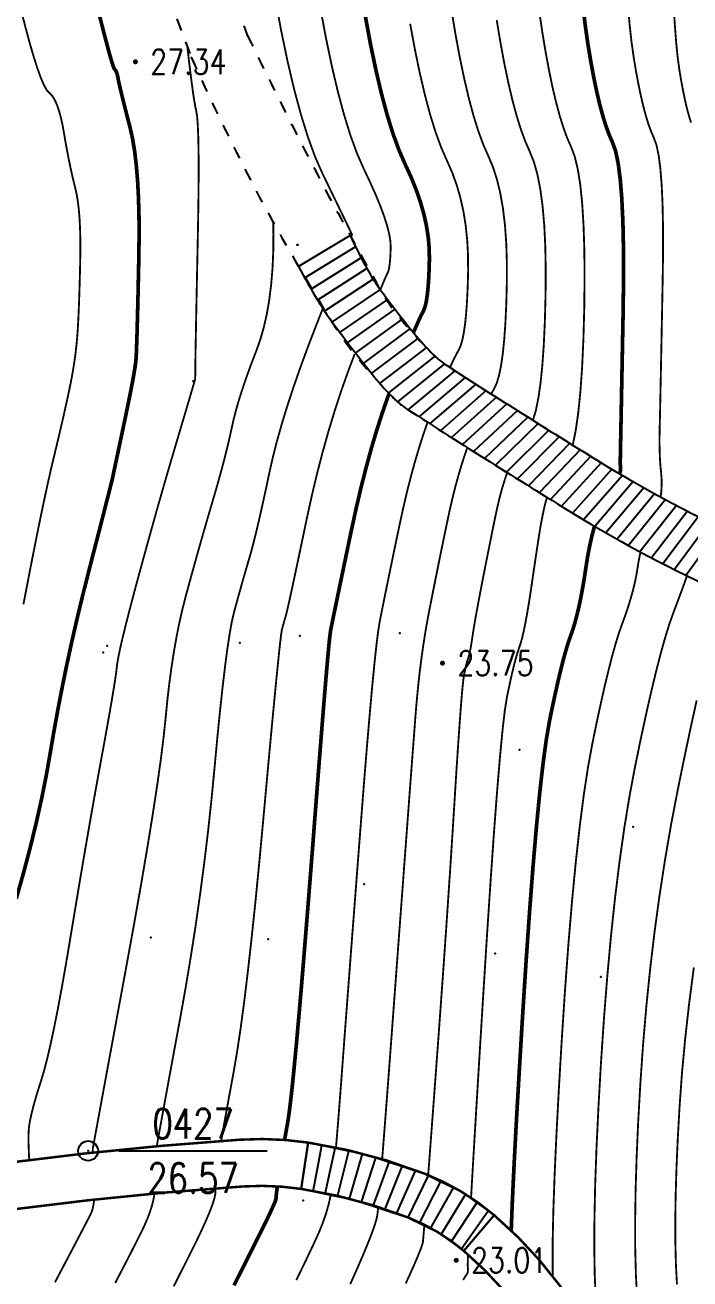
# Model space of a CAD drawing. Extents: x 940 to 2162, y 608 to 1562.
# Drawn here: x 1253.3 to 1280.2, y 845.1 to 895.8 of the extents above; entities that cross this region are included whole.
import ezdxf
from ezdxf.enums import TextEntityAlignment as Align

# ---------------------------------------------------------------- set-up
doc = ezdxf.new("R2010")
doc.units = 0
doc.header["$LTSCALE"] = 0.5
doc.header["$PDSIZE"] = 0.2
doc.linetypes.add('X6', pattern=[2, 1, -1])
doc.layers.get('0').update_dxf_attribs({"linetype": 'CONTINUOUS'})
for name, color, linetype in [('DGX', 2, 'CONTINUOUS'), ('DLSS', 4, 'CONTINUOUS'), ('GCD', 1, 'CONTINUOUS'), ('JMD', 6, 'CONTINUOUS'), ('KZD', 1, 'CONTINUOUS'), ('ZBTZ', 3, 'CONTINUOUS'), ('ZDH', 1, 'CONTINUOUS')]:
    doc.layers.add(name, color=color, linetype=linetype)
doc.styles.add('HZ', font='rs.shx', dxfattribs={"width": 0.8, "bigfont": 'hztxt.shx'})
doc.linetypes.add('1161', pattern='A,0,[149,AAA.SHX,S=0.15,R=0,X=0,Y=0],-1.6', length=1.6)

# ---------------------------------------------------------------- blocks, each defined once
blk = doc.blocks.new('GC200')
at = {"linetype": 'Continuous', "const_width": 0.2, "flags": 128}
blk.add_lwpolyline([(-0.1, 0, 1), (0.1, 0, 1)], format="xyb", close=True, dxfattribs=at)
blk = doc.blocks.new('gc117')
blk.add_circle((0, 0), 0.8)
blk.add_point((0, 0))

msp = doc.modelspace()

# ---------------------------------------------------------------- linework, layer by layer
at = {"linetype": 'Continuous'}
for p, q in [((1264.722, 850.605, 24.832), (1264.438, 848.73, 28.604)), ((1272.256, 847.665, 22.834), (1271.026, 846.221, 28.604))]:
    msp.add_line(p, q, dxfattribs=at)
at = {"layer": 'DGX', "linetype": 'Continuous', "const_width": 0.075, "flags": 128}
for points, elevation in [([(1263.365, 897.045), (1263.622, 895.659), (1263.885, 894.392), (1264.155, 893.244), (1264.432, 892.214), (1264.715, 891.303), (1265.004, 890.51), (1265.3, 889.836), (1265.581, 889.259), (1265.824, 888.758), (1266.03, 888.335), (1266.198, 887.988), (1266.329, 887.717), (1266.423, 887.524), (1266.479, 887.406), (1266.498, 887.366), (1266.498, 887.364), (1266.498, 887.362), (1266.497, 887.36), (1266.497, 887.359), (1266.497, 887.358), (1266.497, 887.357), (1266.497, 887.356), (1266.496, 887.355), (1266.474, 887.299), (1266.46, 887.263)], 26), ([(1253.192, 872.394), (1253.347, 873.192), (1253.506, 874.016), (1253.658, 874.784), (1253.801, 875.498), (1253.937, 876.158), (1254.065, 876.763), (1254.185, 877.314), (1254.297, 877.81), (1254.401, 878.252), (1254.499, 878.659), (1254.593, 879.051), (1254.681, 879.428), (1254.765, 879.79), (1254.844, 880.136), (1254.918, 880.468), (1254.987, 880.785), (1255.052, 881.086), (1255.111, 881.377), (1255.165, 881.663), (1255.213, 881.944), (1255.257, 882.218), (1255.294, 882.488), (1255.326, 882.751), (1255.353, 883.01), (1255.375, 883.262), (1255.393, 883.528), (1255.41, 883.826), (1255.426, 884.156), (1255.441, 884.518), (1255.456, 884.912), (1255.469, 885.338), (1255.481, 885.796), (1255.492, 886.286), (1255.498, 886.775), (1255.496, 887.229), (1255.484, 887.65), (1255.464, 888.036), (1255.434, 888.388), (1255.396, 888.706), (1255.349, 888.99), (1255.293, 889.24), (1255.233, 889.479), (1255.174, 889.73), (1255.115, 889.994), (1255.057, 890.27), (1254.999, 890.558), (1254.942, 890.859), (1254.886, 891.172), (1254.83, 891.498), (1254.772, 891.814), (1254.709, 892.096), (1254.642, 892.346), (1254.569, 892.563), (1254.492, 892.747), (1254.411, 892.898), (1254.324, 893.017), (1254.233, 893.102), (1254.132, 893.216), (1254.019, 893.422), (1253.893, 893.717), (1253.754, 894.104), (1253.602, 894.581), (1253.437, 895.149), (1253.26, 895.808), (1253.069, 896.557)], 28), ([(1265.194, 896.661), (1265.431, 895.384), (1265.674, 894.216), (1265.923, 893.158), (1266.178, 892.208), (1266.438, 891.368), (1266.705, 890.637), (1266.978, 890.016), (1267.237, 889.47), (1267.46, 888.968), (1267.649, 888.509), (1267.802, 888.094), (1267.92, 887.722), (1268.004, 887.393), (1268.052, 887.108), (1268.065, 886.866), (1268.06, 886.656), (1268.051, 886.469), (1268.039, 886.302), (1268.025, 886.158), (1268.007, 886.035), (1267.987, 885.934), (1267.963, 885.855), (1267.936, 885.797), (1267.892, 885.706), (1267.813, 885.527), (1267.701, 885.259), (1267.648, 885.13)], 25.5), ([(1270.51, 896.543), (1270.682, 895.509), (1270.859, 894.557), (1271.04, 893.687), (1271.225, 892.898), (1271.415, 892.19), (1271.61, 891.564), (1271.809, 891.019), (1272.012, 890.556), (1272.204, 890.105), (1272.368, 889.597), (1272.504, 889.033), (1272.613, 888.413), (1272.693, 887.736), (1272.746, 887.002), (1272.771, 886.212), (1272.768, 885.365), (1272.746, 884.534), (1272.711, 883.788), (1272.665, 883.128), (1272.607, 882.555), (1272.537, 882.068), (1272.455, 881.666), (1272.362, 881.351), (1272.257, 881.122), (1272.144, 880.928), (1272.135, 880.911)], 24), ([(1274.085, 896.374), (1274.208, 895.54), (1274.341, 894.742), (1274.478, 894.007), (1274.617, 893.334), (1274.761, 892.725), (1274.907, 892.178), (1275.058, 891.695), (1275.211, 891.274), (1275.368, 890.916), (1275.516, 890.528), (1275.64, 890.017), (1275.742, 889.383), (1275.82, 888.625), (1275.875, 887.745), (1275.908, 886.742), (1275.917, 885.615), (1275.904, 884.365), (1275.87, 883.118), (1275.818, 882.001), (1275.749, 881.012), (1275.662, 880.153), (1275.557, 879.422), (1275.438, 878.836)], 23), ([(1278.993, 876.74), (1279.004, 876.802), (1279.023, 876.957), (1279.034, 877.114), (1279.039, 877.274), (1279.037, 877.437), (1279.027, 877.602), (1279.011, 877.769), (1278.993, 877.946), (1278.978, 878.138), (1278.967, 878.346), (1278.959, 878.57), (1278.954, 878.81), (1278.953, 879.065), (1278.955, 879.335), (1278.961, 879.622), (1278.969, 879.972), (1278.979, 880.435), (1278.991, 881.011), (1279.005, 881.699), (1279.021, 882.5), (1279.039, 883.413), (1279.059, 884.439), (1279.081, 885.577), (1279.096, 886.711), (1279.093, 887.725), (1279.074, 888.618), (1279.038, 889.391), (1278.985, 890.043), (1278.915, 890.575), (1278.828, 890.986), (1278.724, 891.276), (1278.614, 891.529), (1278.505, 891.825), (1278.399, 892.167), (1278.296, 892.552), (1278.195, 892.982), (1278.096, 893.456), (1278, 893.974), (1277.906, 894.537), (1277.819, 895.156), (1277.742, 895.843), (1277.675, 896.599)], 22), ([(1279.525, 896.665), (1279.571, 895.862), (1279.625, 895.156), (1279.686, 894.547), (1279.755, 894.035), (1279.829, 893.59), (1279.906, 893.18), (1279.984, 892.805), (1280.063, 892.465), (1280.145, 892.161), (1280.229, 891.891)], 21.5), ([(1270.465, 881.979), (1270.509, 882.076), (1270.624, 882.319), (1270.727, 882.52), (1270.817, 882.681), (1270.896, 882.852), (1270.966, 883.089), (1271.027, 883.39), (1271.08, 883.756), (1271.123, 884.186), (1271.158, 884.681), (1271.184, 885.241), (1271.201, 885.866), (1271.198, 886.511), (1271.165, 887.133), (1271.102, 887.731), (1271.009, 888.307), (1270.886, 888.859), (1270.732, 889.388), (1270.548, 889.893), (1270.334, 890.376), (1270.108, 890.892), (1269.886, 891.499), (1269.669, 892.196), (1269.458, 892.985), (1269.251, 893.863), (1269.05, 894.833), (1268.853, 895.893)], 24.5), ([(1272.359, 896.041), (1272.512, 895.126), (1272.668, 894.282), (1272.829, 893.511), (1272.993, 892.811), (1273.161, 892.184), (1273.334, 891.63), (1273.51, 891.147), (1273.69, 890.736), (1273.86, 890.317), (1274.004, 889.807), (1274.123, 889.208), (1274.216, 888.519), (1274.284, 887.74), (1274.327, 886.872), (1274.344, 885.913), (1274.336, 884.865), (1274.308, 883.826), (1274.265, 882.894), (1274.207, 882.07), (1274.134, 881.354), (1274.047, 880.745), (1273.945, 880.244), (1273.828, 879.85), (1273.825, 879.843)], 23.5), ([(1253.428, 849.898), (1253.424, 849.967), (1253.414, 850.182), (1253.406, 850.383), (1253.401, 850.57), (1253.399, 850.744), (1253.4, 850.905), (1253.403, 851.052), (1253.414, 851.206), (1253.44, 851.389), (1253.481, 851.6), (1253.536, 851.84), (1253.605, 852.108), (1253.689, 852.405), (1253.787, 852.731), (1253.9, 853.084), (1254.024, 853.497), (1254.155, 853.998), (1254.292, 854.588), (1254.438, 855.267), (1254.59, 856.034), (1254.749, 856.891), (1254.916, 857.836), (1255.09, 858.87), (1255.265, 859.928), (1255.435, 860.945), (1255.601, 861.923), (1255.762, 862.86), (1255.918, 863.757), (1256.07, 864.614), (1256.217, 865.431), (1256.359, 866.207), (1256.491, 866.926), (1256.607, 867.57), (1256.707, 868.139), (1256.792, 868.634), (1256.861, 869.053), (1256.915, 869.398), (1256.953, 869.667), (1256.975, 869.862), (1257.001, 870.056), (1257.049, 870.321), (1257.121, 870.659), (1257.216, 871.068), (1257.334, 871.549), (1257.475, 872.102), (1257.639, 872.727), (1257.826, 873.425), (1258.024, 874.151), (1258.22, 874.863), (1258.414, 875.561), (1258.606, 876.246), (1258.797, 876.916), (1258.986, 877.573), (1259.174, 878.215), (1259.36, 878.844), (1259.533, 879.427), (1259.684, 879.934), (1259.811, 880.365), (1259.916, 880.718), (1259.998, 880.996), (1260.057, 881.196), (1260.093, 881.32), (1260.107, 881.367), (1260.109, 881.377), (1260.111, 881.387), (1260.114, 881.397), (1260.118, 881.408), (1260.121, 881.419), (1260.126, 881.431), (1260.13, 881.444), (1260.135, 881.457), (1260.14, 881.476), (1260.144, 881.506), (1260.148, 881.547), (1260.15, 881.599), (1260.152, 881.663), (1260.154, 881.738), (1260.154, 881.823), (1260.154, 881.92), (1260.155, 882.09), (1260.159, 882.394), (1260.166, 882.832), (1260.177, 883.405), (1260.19, 884.112), (1260.207, 884.954), (1260.227, 885.929), (1260.25, 887.04), (1260.271, 888.153), (1260.284, 889.139), (1260.288, 889.996), (1260.285, 890.726), (1260.273, 891.328), (1260.253, 891.801), (1260.226, 892.147), (1260.19, 892.365), (1260.146, 892.571), (1260.094, 892.881), (1260.035, 893.294), (1259.967, 893.812), (1259.892, 894.433), (1259.832, 894.957)], 27), ([(1256.001, 850.199), (1256, 850.246), (1256.001, 850.327), (1256.006, 850.38), (1256.032, 850.528), (1256.1, 850.898), (1256.208, 851.487), (1256.357, 852.297), (1256.547, 853.328), (1256.778, 854.579), (1257.049, 856.05), (1257.362, 857.742), (1257.678, 859.476), (1257.961, 861.074), (1258.21, 862.537), (1258.425, 863.864), (1258.608, 865.055), (1258.756, 866.11), (1258.871, 867.03), (1258.953, 867.814), (1259.022, 868.517), (1259.101, 869.195), (1259.19, 869.849), (1259.287, 870.477), (1259.394, 871.08), (1259.51, 871.659), (1259.636, 872.212), (1259.771, 872.74), (1259.91, 873.25), (1260.048, 873.751), (1260.184, 874.242), (1260.32, 874.724), (1260.454, 875.195), (1260.587, 875.657), (1260.719, 876.109), (1260.849, 876.551), (1260.975, 876.981), (1261.093, 877.394), (1261.203, 877.792), (1261.305, 878.175), (1261.398, 878.542), (1261.484, 878.893), (1261.561, 879.228), (1261.631, 879.548), (1261.703, 879.869), (1261.79, 880.209), (1261.891, 880.566), (1262.007, 880.942), (1262.137, 881.335), (1262.281, 881.747), (1262.44, 882.178), (1262.613, 882.626), (1262.782, 883.1), (1262.928, 883.61), (1263.051, 884.153), (1263.15, 884.731), (1263.226, 885.344), (1263.28, 885.991), (1263.31, 886.672), (1263.317, 887.388), (1263.309, 887.853)], 26.5), ([(1265.317, 884.365), (1265.082, 883.771), (1264.743, 882.893), (1264.432, 882.05), (1264.149, 881.242), (1263.894, 880.469), (1263.667, 879.732), (1263.468, 879.029), (1263.297, 878.362), (1263.154, 877.729), (1263.029, 877.137), (1262.91, 876.59), (1262.798, 876.088), (1262.693, 875.631), (1262.595, 875.22), (1262.503, 874.854), (1262.418, 874.534), (1262.339, 874.258), (1262.264, 874.003), (1262.187, 873.741), (1262.11, 873.474), (1262.033, 873.202), (1261.955, 872.924), (1261.876, 872.64), (1261.796, 872.35), (1261.716, 872.055), (1261.633, 871.696), (1261.546, 871.215), (1261.454, 870.612), (1261.358, 869.887), (1261.258, 869.039), (1261.153, 868.07), (1261.044, 866.978), (1260.931, 865.765), (1260.808, 864.491), (1260.671, 863.219), (1260.518, 861.948), (1260.351, 860.678), (1260.17, 859.41), (1259.973, 858.144), (1259.762, 856.878), (1259.536, 855.615), (1259.316, 854.423), (1259.123, 853.375), (1258.957, 852.471), (1258.818, 851.711), (1258.706, 851.093), (1258.621, 850.62), (1258.592, 850.456)], 26), ([(1266.607, 882.522), (1266.345, 881.832), (1266.067, 881.047), (1265.803, 880.242), (1265.552, 879.417), (1265.314, 878.571), (1265.089, 877.705), (1264.877, 876.817), (1264.678, 875.91), (1264.497, 875.045), (1264.337, 874.287), (1264.199, 873.634), (1264.082, 873.088), (1263.986, 872.648), (1263.912, 872.314), (1263.86, 872.087), (1263.829, 871.965), (1263.808, 871.896), (1263.788, 871.826), (1263.767, 871.754), (1263.746, 871.68), (1263.725, 871.605), (1263.704, 871.528), (1263.682, 871.45), (1263.66, 871.37), (1263.63, 871.18), (1263.581, 870.771), (1263.514, 870.143), (1263.429, 869.296), (1263.326, 868.23), (1263.205, 866.944), (1263.066, 865.44), (1262.909, 863.716), (1262.745, 861.952), (1262.585, 860.327), (1262.429, 858.841), (1262.277, 857.493), (1262.13, 856.284), (1261.986, 855.213), (1261.846, 854.281), (1261.71, 853.487), (1261.583, 852.796), (1261.468, 852.172), (1261.367, 851.615), (1261.279, 851.124), (1261.204, 850.699), (1261.198, 850.668)], 25.5), ([(1265.849, 850.404), (1265.891, 850.893), (1265.945, 851.555), (1266.003, 852.294), (1266.065, 853.112), (1266.133, 854.024), (1266.209, 855.048), (1266.295, 856.183), (1266.39, 857.431), (1266.493, 858.79), (1266.606, 860.261), (1266.727, 861.843), (1266.858, 863.538), (1266.987, 865.197), (1267.107, 866.673), (1267.218, 867.967), (1267.318, 869.078), (1267.409, 870.006), (1267.489, 870.751), (1267.56, 871.314), (1267.621, 871.694), (1267.683, 872.007), (1267.756, 872.371), (1267.84, 872.785), (1267.934, 873.249), (1268.04, 873.763), (1268.157, 874.328), (1268.285, 874.942), (1268.424, 875.607), (1268.571, 876.283), (1268.723, 876.932), (1268.88, 877.553), (1269.042, 878.146), (1269.209, 878.712), (1269.382, 879.25), (1269.559, 879.761), (1269.56, 879.762)], 24.5), ([(1271.17, 878.739), (1271.168, 878.732), (1271.044, 878.375), (1270.924, 878), (1270.807, 877.605), (1270.694, 877.191), (1270.584, 876.758), (1270.478, 876.306), (1270.376, 875.834), (1270.276, 875.354), (1270.177, 874.876), (1270.079, 874.4), (1269.983, 873.925), (1269.888, 873.453), (1269.794, 872.982), (1269.701, 872.514), (1269.61, 872.048), (1269.522, 871.575), (1269.44, 871.088), (1269.364, 870.587), (1269.293, 870.071), (1269.228, 869.541), (1269.169, 868.996), (1269.116, 868.437), (1269.068, 867.864), (1269.017, 867.185), (1268.95, 866.308), (1268.869, 865.234), (1268.774, 863.962), (1268.664, 862.492), (1268.54, 860.825), (1268.401, 858.96), (1268.248, 856.898), (1268.097, 854.863), (1267.963, 853.079), (1267.846, 851.547), (1267.747, 850.267), (1267.72, 849.935)], 24), ([(1272.785, 877.724), (1272.776, 877.702), (1272.706, 877.501), (1272.638, 877.288), (1272.572, 877.064), (1272.508, 876.83), (1272.446, 876.585), (1272.386, 876.328), (1272.328, 876.061), (1272.269, 875.781), (1272.208, 875.485), (1272.145, 875.173), (1272.079, 874.845), (1272.01, 874.501), (1271.939, 874.141), (1271.865, 873.766), (1271.788, 873.374), (1271.714, 872.99), (1271.646, 872.633), (1271.585, 872.306), (1271.53, 872.007), (1271.482, 871.737), (1271.441, 871.496), (1271.406, 871.283), (1271.379, 871.099), (1271.354, 870.937), (1271.331, 870.79), (1271.309, 870.659), (1271.287, 870.544), (1271.267, 870.444), (1271.247, 870.359), (1271.228, 870.291), (1271.211, 870.237), (1271.193, 870.186), (1271.174, 870.125), (1271.154, 870.054), (1271.133, 869.972), (1271.11, 869.88), (1271.087, 869.778), (1271.063, 869.665), (1271.038, 869.542), (1271.009, 869.35), (1270.974, 869.028), (1270.934, 868.578), (1270.889, 867.999), (1270.837, 867.291), (1270.78, 866.454), (1270.717, 865.488), (1270.649, 864.393), (1270.574, 863.205), (1270.494, 861.96), (1270.407, 860.657), (1270.315, 859.298), (1270.216, 857.881), (1270.111, 856.407), (1270, 854.876), (1269.883, 853.287), (1269.77, 851.767), (1269.671, 850.442), (1269.586, 849.312), (1269.584, 849.288)], 23.5), ([(1274.402, 876.719), (1274.402, 876.718), (1274.385, 876.673), (1274.368, 876.626), (1274.352, 876.576), (1274.337, 876.523), (1274.322, 876.469), (1274.307, 876.411), (1274.293, 876.351), (1274.28, 876.288), (1274.266, 876.223), (1274.252, 876.153), (1274.237, 876.08), (1274.221, 876.003), (1274.205, 875.923), (1274.189, 875.839), (1274.171, 875.751), (1274.153, 875.659), (1274.132, 875.54), (1274.103, 875.369), (1274.068, 875.146), (1274.025, 874.872), (1273.976, 874.546), (1273.92, 874.169), (1273.856, 873.74), (1273.786, 873.259), (1273.714, 872.776), (1273.645, 872.339), (1273.578, 871.948), (1273.514, 871.603), (1273.453, 871.305), (1273.394, 871.053), (1273.338, 870.847), (1273.285, 870.688), (1273.232, 870.536), (1273.175, 870.354), (1273.115, 870.141), (1273.052, 869.897), (1272.986, 869.622), (1272.917, 869.317), (1272.845, 868.981), (1272.769, 868.614), (1272.686, 868.09), (1272.593, 867.283), (1272.489, 866.193), (1272.374, 864.819), (1272.249, 863.162), (1272.113, 861.221), (1271.966, 858.998), (1271.808, 856.49), (1271.655, 854.003), (1271.524, 851.838), (1271.414, 849.995), (1271.326, 848.475), (1271.32, 848.37)], 23), ([(1274.633, 845.185), (1274.622, 845.648), (1274.626, 846.657), (1274.653, 847.868), (1274.703, 849.28), (1274.776, 850.894), (1274.872, 852.709), (1274.991, 854.726), (1275.124, 856.767), (1275.264, 858.655), (1275.41, 860.389), (1275.562, 861.97), (1275.72, 863.397), (1275.884, 864.671), (1276.055, 865.791), (1276.232, 866.758), (1276.408, 867.612), (1276.577, 868.395), (1276.738, 869.106), (1276.892, 869.746), (1277.038, 870.314), (1277.178, 870.811), (1277.309, 871.236), (1277.434, 871.589), (1277.549, 871.902), (1277.654, 872.207), (1277.748, 872.504), (1277.832, 872.792), (1277.905, 873.072), (1277.968, 873.343), (1278.02, 873.606), (1278.062, 873.86), (1278.101, 874.103), (1278.144, 874.331), (1278.184, 874.508)], 22), ([(1280.066, 873.548), (1280.05, 873.503), (1279.979, 873.303), (1279.89, 873.056), (1279.781, 872.764), (1279.654, 872.425), (1279.508, 872.04), (1279.348, 871.585), (1279.179, 871.039), (1279, 870.401), (1278.812, 869.671), (1278.614, 868.849), (1278.406, 867.934), (1278.189, 866.928), (1277.963, 865.83), (1277.739, 864.641), (1277.53, 863.364), (1277.335, 861.999), (1277.155, 860.545), (1276.99, 859.002), (1276.84, 857.372), (1276.704, 855.652), (1276.582, 853.844), (1276.48, 852.063), (1276.402, 850.422), (1276.347, 848.923), (1276.317, 847.564), (1276.31, 846.347), (1276.327, 845.271), (1276.368, 844.336)], 21.5), ([(1278.046, 844.291), (1277.996, 845.232), (1277.969, 846.272), (1277.965, 847.411), (1277.983, 848.65), (1278.024, 849.988), (1278.087, 851.425), (1278.174, 852.962), (1278.283, 854.537), (1278.415, 856.088), (1278.571, 857.616), (1278.749, 859.12), (1278.951, 860.601), (1279.176, 862.058), (1279.423, 863.492), (1279.694, 864.902), (1279.967, 866.234), (1280.221, 867.434), (1280.456, 868.502)], 21), ([(1279.659, 844.861), (1279.617, 845.644), (1279.595, 846.51), (1279.591, 847.458), (1279.606, 848.49), (1279.64, 849.604), (1279.693, 850.801), (1279.765, 852.08), (1279.862, 853.422), (1279.991, 854.805), (1280.151, 856.23), (1280.343, 857.695)], 20.5), ([(1260.963, 848.749), (1260.963, 848.743), (1260.968, 848.629), (1260.959, 848.495), (1260.916, 848.31), (1260.84, 848.074), (1260.73, 847.787), (1260.587, 847.45), (1260.411, 847.061), (1260.201, 846.621), (1259.957, 846.13), (1259.708, 845.636), (1259.481, 845.187), (1259.277, 844.783)], 25.5), ([(1254.47, 844.947), (1254.764, 845.506), (1255.026, 846.004), (1255.256, 846.441), (1255.453, 846.818), (1255.618, 847.133), (1255.75, 847.388), (1255.851, 847.582), (1255.919, 847.715), (1255.966, 847.827), (1256.005, 847.96), (1256.035, 848.113), (1256.056, 848.285), (1256.056, 848.297)], 26.5), ([(1258.498, 848.542), (1258.494, 848.5), (1258.454, 848.276), (1258.393, 848.036), (1258.311, 847.781), (1258.208, 847.51), (1258.083, 847.224), (1257.938, 846.922), (1257.779, 846.609), (1257.616, 846.287), (1257.447, 845.958), (1257.274, 845.621), (1257.095, 845.276), (1256.911, 844.923)], 26), ([(1264.241, 845.037), (1264.436, 845.434), (1264.615, 845.803), (1264.778, 846.143), (1264.925, 846.455), (1265.056, 846.737), (1265.174, 847.003), (1265.28, 847.265), (1265.375, 847.523), (1265.459, 847.776), (1265.531, 848.026), (1265.592, 848.271), (1265.641, 848.51)], 24.5), ([(1267.56, 848), (1267.554, 847.937), (1267.525, 847.664), (1267.485, 847.481), (1267.406, 847.226), (1267.289, 846.9), (1267.132, 846.501), (1266.937, 846.031), (1266.702, 845.489), (1266.429, 844.876)], 24), ([(1269.429, 847.278), (1269.415, 847.089), (1269.385, 846.737), (1269.37, 846.58), (1269.352, 846.501), (1269.314, 846.385), (1269.256, 846.231), (1269.179, 846.04), (1269.082, 845.811), (1268.966, 845.544), (1268.83, 845.24), (1268.674, 844.898)], 23.5), ([(1271.198, 846.072), (1271.188, 845.849), (1271.185, 845.619), (1271.191, 845.553), (1271.193, 845.494), (1271.193, 845.441), (1271.19, 845.394), (1271.184, 845.354), (1271.175, 845.32), (1271.163, 845.293), (1271.147, 845.271), (1271.128, 845.248), (1271.104, 845.213), (1271.075, 845.166), (1271.041, 845.109), (1271.002, 845.04)], 23)]:
    msp.add_lwpolyline(points, dxfattribs=dict(at, elevation=elevation))
at = {"layer": 'DGX', "color": 3, "linetype": 'Continuous', "const_width": 0.15, "flags": 128}
for points, elevation in [([(1256.249, 896.321), (1256.398, 895.733), (1256.528, 895.233), (1256.638, 894.821), (1256.729, 894.497), (1256.8, 894.26), (1256.852, 894.112), (1256.885, 894.051), (1256.907, 894.031), (1256.928, 894.002), (1256.947, 893.966), (1256.966, 893.921), (1256.983, 893.869), (1257, 893.809), (1257.015, 893.74), (1257.029, 893.664), (1257.048, 893.563), (1257.079, 893.42), (1257.122, 893.236), (1257.176, 893.01), (1257.243, 892.742), (1257.321, 892.432), (1257.411, 892.08), (1257.512, 891.687), (1257.612, 891.242), (1257.696, 890.736), (1257.763, 890.17), (1257.816, 889.543), (1257.852, 888.855), (1257.873, 888.106), (1257.877, 887.296), (1257.866, 886.425), (1257.848, 885.573), (1257.831, 884.817), (1257.815, 884.159), (1257.8, 883.599), (1257.787, 883.135), (1257.774, 882.769), (1257.763, 882.5), (1257.753, 882.328), (1257.738, 882.182), (1257.712, 881.991), (1257.673, 881.754), (1257.623, 881.471), (1257.561, 881.143), (1257.487, 880.769), (1257.402, 880.349), (1257.305, 879.884), (1257.208, 879.425), (1257.123, 879.025), (1257.051, 878.684), (1256.991, 878.401), (1256.943, 878.177), (1256.908, 878.011), (1256.885, 877.904), (1256.874, 877.856), (1256.869, 877.835), (1256.864, 877.81), (1256.858, 877.781), (1256.851, 877.748), (1256.843, 877.711), (1256.835, 877.67), (1256.826, 877.625), (1256.817, 877.576), (1256.793, 877.47), (1256.74, 877.255), (1256.659, 876.932), (1256.549, 876.499), (1256.411, 875.957), (1256.244, 875.305), (1256.048, 874.545), (1255.825, 873.676), (1255.592, 872.753), (1255.37, 871.833), (1255.16, 870.916), (1254.961, 870.002), (1254.773, 869.09), (1254.597, 868.181), (1254.432, 867.274), (1254.277, 866.371), (1254.116, 865.455), (1253.927, 864.513), (1253.711, 863.544), (1253.468, 862.548), (1253.198, 861.525), (1252.902, 860.476)], 27.5), ([(1267.024, 896.277), (1267.24, 895.108), (1267.462, 894.04), (1267.69, 893.071), (1267.923, 892.202), (1268.162, 891.434), (1268.407, 890.765), (1268.656, 890.196), (1268.893, 889.682), (1269.096, 889.178), (1269.267, 888.684), (1269.406, 888.2), (1269.511, 887.727), (1269.585, 887.263), (1269.625, 886.809), (1269.633, 886.366), (1269.622, 885.949), (1269.604, 885.575), (1269.581, 885.244), (1269.552, 884.957), (1269.517, 884.713), (1269.476, 884.512), (1269.429, 884.354), (1269.377, 884.239), (1269.309, 884.113), (1269.219, 883.923), (1269.105, 883.668), (1268.987, 883.393)], 25), ([(1277.325, 877.683), (1277.347, 877.73), (1277.36, 877.767), (1277.366, 877.79), (1277.369, 877.813), (1277.372, 877.837), (1277.374, 877.861), (1277.375, 877.886), (1277.375, 877.911), (1277.373, 877.936), (1277.371, 877.962), (1277.368, 877.989), (1277.366, 878.019), (1277.364, 878.051), (1277.363, 878.085), (1277.362, 878.122), (1277.362, 878.161), (1277.362, 878.203), (1277.363, 878.247), (1277.366, 878.38), (1277.372, 878.688), (1277.381, 879.17), (1277.394, 879.827), (1277.41, 880.66), (1277.429, 881.667), (1277.452, 882.849), (1277.478, 884.206), (1277.495, 885.577), (1277.492, 886.803), (1277.469, 887.883), (1277.425, 888.817), (1277.361, 889.605), (1277.277, 890.248), (1277.172, 890.745), (1277.046, 891.096), (1276.912, 891.401), (1276.781, 891.76), (1276.653, 892.173), (1276.528, 892.638), (1276.406, 893.158), (1276.287, 893.731), (1276.171, 894.358), (1276.057, 895.038), (1275.952, 895.765), (1275.86, 896.531)], 22.5), ([(1268.002, 880.925), (1267.951, 880.791), (1267.72, 880.125), (1267.495, 879.424), (1267.277, 878.687), (1267.066, 877.914), (1266.861, 877.105), (1266.663, 876.26), (1266.472, 875.38), (1266.294, 874.531), (1266.137, 873.78), (1266.001, 873.127), (1265.886, 872.573), (1265.792, 872.117), (1265.718, 871.76), (1265.665, 871.501), (1265.633, 871.34), (1265.605, 871.134), (1265.563, 870.738), (1265.509, 870.152), (1265.442, 869.377), (1265.362, 868.412), (1265.269, 867.257), (1265.163, 865.913), (1265.044, 864.379), (1264.923, 862.807), (1264.809, 861.349), (1264.702, 860.004), (1264.603, 858.773), (1264.512, 857.655), (1264.428, 856.651), (1264.351, 855.76), (1264.282, 854.983), (1264.219, 854.296), (1264.159, 853.676), (1264.104, 853.123), (1264.052, 852.636), (1264.004, 852.217), (1263.96, 851.864), (1263.92, 851.579), (1263.884, 851.36), (1263.849, 851.169), (1263.814, 850.969), (1263.777, 850.758), (1263.77, 850.713)], 25), ([(1272.946, 847.045), (1272.99, 848.171), (1273.059, 849.638), (1273.15, 851.366), (1273.264, 853.356), (1273.399, 855.608), (1273.545, 857.882), (1273.688, 859.938), (1273.829, 861.775), (1273.968, 863.394), (1274.104, 864.795), (1274.239, 865.977), (1274.371, 866.941), (1274.5, 867.686), (1274.626, 868.297), (1274.747, 868.856), (1274.862, 869.364), (1274.972, 869.821), (1275.077, 870.227), (1275.176, 870.582), (1275.27, 870.886), (1275.359, 871.138), (1275.444, 871.38), (1275.527, 871.651), (1275.607, 871.952), (1275.685, 872.282), (1275.761, 872.641), (1275.834, 873.03), (1275.905, 873.448), (1275.973, 873.896), (1276.044, 874.344), (1276.125, 874.765), (1276.214, 875.158), (1276.311, 875.524), (1276.321, 875.553)], 22.5), ([(1263.476, 848.832), (1263.46, 848.718), (1263.443, 848.583), (1263.432, 848.478), (1263.426, 848.402), (1263.425, 848.356), (1263.415, 848.302), (1263.38, 848.203), (1263.319, 848.059), (1263.234, 847.869), (1263.123, 847.634), (1262.988, 847.354), (1262.827, 847.028), (1262.642, 846.658), (1262.446, 846.27), (1262.256, 845.893), (1262.072, 845.526), (1261.893, 845.171), (1261.72, 844.827)], 25)]:
    msp.add_lwpolyline(points, dxfattribs=dict(at, elevation=elevation))
at = {"layer": 'DLSS', "linetype": 'X6', "flags": 128}
for points in [[(1257.815, 907.017), (1262.259, 895.433)], [(1255.519, 906.385), (1260.001, 894.51)]]:
    msp.add_lwpolyline(points, dxfattribs=at)
for points in [[(1262.259, 895.433, 0.005989), (1264.489, 890.963, 0.007251), (1266.428, 887.321, 0.000346), (1267.485, 885.407, 0.002885), (1267.613, 885.178, 0.04178), (1268.376, 884.064, 0.026604), (1269.799, 882.495, 0.052175), (1270.348, 882.055, 0.005066), (1276.461, 878.204, 0.032895), (1282.584, 874.968, 0.025335), (1290.964, 871.72)], [(1260.001, 894.51, 0.012893), (1262.262, 889.812, 0.015722), (1264.334, 886.072, 0.000561), (1265.449, 884.205, 0.003813), (1265.616, 883.931, 0.030261), (1266.647, 882.472, 0.023852), (1268.147, 880.774, 0.057043), (1268.743, 880.286, 0.005523), (1275.457, 876.071, 0.032133), (1281.586, 872.838, 0.024418), (1290.076, 869.523)]]:
    msp.add_lwpolyline(points, format="xyb", dxfattribs=at)
at = {"layer": 'DLSS', "linetype": 'Continuous', "flags": 128}
msp.add_lwpolyline([(1231.315, 840.292, 0.1, 0.1, -0.058071), (1242.488, 846.938, 0.1, 0.1, -0.072465), (1252.53, 849.782, 0.1, 0.1, -0.015969), (1261.943, 850.72, 0.1, 0.1, -0.054463), (1264.722, 850.605, 0.1, 0.1, -0.055512), (1269.453, 849.341, 0.1, 0.1, -0.083546), (1272.256, 847.665, 0.1, 0.1, -0.057117), (1274.901, 844.833, 0.1, 0.1, -0.047542), (1277.301, 840.848, 0.1, 0.1, -0.048475), (1280.656, 831.664, 0.1, 0.1, 0.051172), (1283.881, 822.979, 0.1, 0.1, 0.003362), (1284.932, 820.882, 0.1, 0.1, 0.017046), (1285.156, 820.477, 0.1, 0.1, 0.044609), (1285.613, 819.848, 0.1, 0.1, 0.040773), (1286.223, 819.255, 0.1, 0.1, 0.100022), (1287.342, 818.657, 0.1, 0.1, 0.014403), (1295.767, 816.394, 0.1, 0.1, 0.021655), (1304.325, 814.745, 0.1, 0.1, -0.028236), (1310.873, 813.394, 0.1, 0.1, -0.078676), (1318.914, 809.832, 0.1, 0.1, 0.072885), (1327.542, 805.891, 0.1, 0.1, 0.016249), (1327.967, 805.782, 0.1, 0.1, 0.004832), (1329.411, 805.477, 0.1, 0.1, 0)], format="xyseb", dxfattribs=at)
at = {"layer": 'DLSS', "linetype": 'Continuous', "const_width": 0.1, "flags": 128}
msp.add_lwpolyline([(1230.651, 837.334, -0.068828), (1243.262, 845.207, -0.072465), (1252.778, 847.901, -0.015969), (1262.071, 848.828, -0.054463), (1264.438, 848.73, -0.055512), (1268.763, 847.574, -0.083546), (1271.026, 846.221, -0.057117), (1273.376, 843.704, -0.047542), (1275.591, 840.028, -0.048475), (1278.819, 831.189, 0.051172), (1282.18, 822.141, 0.003362), (1283.242, 820.021, 0.017046), (1283.529, 819.503, 0.044609), (1284.184, 818.6, 0.040773), (1285.016, 817.792, 0.100022), (1286.797, 816.84, 0.014403), (1295.328, 814.549, 0.021655), (1304.047, 812.869, -0.028236), (1310.385, 811.561, -0.078676), (1317.884, 808.239, 0.072885), (1327.012, 804.07, 0.016249), (1327.557, 803.93, 0.005449), (1329.226, 803.58, 0.004832)], format="xyb", dxfattribs=at)
at = {"layer": 'JMD', "linetype": 'Continuous'}
for p, q in [((1266.428, 887.321), (1264.334, 886.072)), ((1266.642, 886.869), (1264.584, 885.611)), ((1266.868, 886.423), (1264.841, 885.154)), ((1267.103, 885.982), (1265.107, 884.701)), ((1267.358, 885.552), (1265.387, 884.258)), ((1267.641, 885.14), (1265.69, 883.83)), ((1267.938, 884.738), (1266.002, 883.408)), ((1268.24, 884.339), (1266.317, 882.988)), ((1268.547, 883.944), (1266.636, 882.572)), ((1268.858, 883.553), (1266.959, 882.159)), ((1269.175, 883.167), (1267.285, 881.748)), ((1269.509, 882.794), (1267.622, 881.345)), ((1269.859, 882.437), (1267.973, 880.956)), ((1270.247, 882.122), (1268.345, 880.586)), ((1270.666, 881.85), (1268.765, 880.272)), ((1271.087, 881.58), (1269.206, 879.989)), ((1271.508, 881.31), (1269.648, 879.706)), ((1271.93, 881.042), (1270.09, 879.424)), ((1272.352, 880.773), (1270.533, 879.142)), ((1272.774, 880.506), (1270.976, 878.861)), ((1273.197, 880.239), (1271.419, 878.581)), ((1273.62, 879.972), (1271.863, 878.302)), ((1274.043, 879.706), (1272.307, 878.023)), ((1274.467, 879.441), (1272.752, 877.744)), ((1274.891, 879.176), (1273.197, 877.467)), ((1275.316, 878.912), (1273.643, 877.19)), ((1275.741, 878.649), (1274.089, 876.913)), ((1276.166, 878.386), (1274.535, 876.638)), ((1276.592, 878.124), (1274.982, 876.363)), ((1277.019, 877.865), (1275.429, 876.088)), ((1277.45, 877.61), (1275.877, 875.816)), ((1277.882, 877.359), (1276.328, 875.548)), ((1278.317, 877.113), (1276.782, 875.285)), ((1278.754, 876.87), (1277.238, 875.026)), ((1279.194, 876.632), (1277.697, 874.772)), ((1279.636, 876.398), (1278.158, 874.522)), ((1280.08, 876.168), (1278.622, 874.276)), ((1280.526, 875.942), (1279.088, 874.035)), ((1280.974, 875.721), (1279.556, 873.799)), ((1281.425, 875.503), (1280.027, 873.567)), ((1264.438, 848.73), (1264.722, 850.605)), ((1264.928, 848.627), (1265.273, 850.49)), ((1265.417, 848.525), (1265.823, 850.375)), ((1265.906, 848.423), (1266.374, 850.26)), ((1266.396, 848.321), (1266.925, 850.145)), ((1266.878, 848.191), (1267.465, 849.992)), ((1267.353, 848.036), (1267.999, 849.817)), ((1267.828, 847.88), (1268.534, 849.642)), ((1268.303, 847.724), (1269.069, 849.467)), ((1268.778, 847.566), (1269.595, 849.271)), ((1269.227, 847.347), (1270.1, 849.024)), ((1269.676, 847.127), (1270.605, 848.776)), ((1270.108, 846.879), (1271.093, 848.499)), ((1270.515, 846.588), (1271.55, 848.171)), ((1270.921, 846.296), (1272.007, 847.844)), ((1271.026, 846.221), (1272.256, 847.665))]:
    msp.add_line(p, q, dxfattribs=at)
at = {"layer": 'JMD', "linetype": 'Continuous', "flags": 128}
for points in [[(1266.428, 887.321, 0.01849), (1267.121, 885.95, 0.031079), (1267.613, 885.178, 0.013572), (1269.013, 883.362, 0.026604), (1269.799, 882.495, 0.052175), (1270.348, 882.055, 0.005066), (1276.461, 878.204, 0.032895), (1282.584, 874.968, 0.025335), (1290.964, 871.72)], [(1264.334, 886.072, 0.012989), (1265.112, 884.693, 0.022494), (1265.616, 883.931, 0.011575), (1267.271, 881.766, 0.023852), (1268.147, 880.774, 0.057043), (1268.743, 880.286, 0.005523), (1275.457, 876.071, 0.032133), (1281.586, 872.838, 0.024418), (1290.076, 869.523)]]:
    msp.add_lwpolyline(points, format="xyb", dxfattribs=at)
for points, elevation in [([(1264.722, 850.605), (1267.122, 850.104), (1269.453, 849.341), (1270.924, 848.62), (1272.256, 847.665)], 24.832), ([(1264.438, 848.73), (1266.633, 848.272), (1268.763, 847.574), (1269.951, 846.992), (1271.026, 846.221)], 28.604)]:
    msp.add_lwpolyline(points, dxfattribs=dict(at, elevation=elevation))
at = {"layer": 'KZD', "linetype": 'Continuous'}
msp.add_line((1257.063, 850.269), (1263.063, 850.269), dxfattribs=at)
at = {"layer": 'ZBTZ', "linetype": '1161', "flags": 128}
msp.add_lwpolyline([(1330.74, 833.762), (1327.56, 840.768), (1319.707, 863.134), (1319.598, 863.445, -0.077672), (1319.176, 867.141, -0.089807), (1319.974, 870.7, -0.089946), (1322.608, 874.728, -0.118766), (1326.471, 877.237, -0.102595), (1331.41, 877.907, -0.141061), (1335.992, 876.236, -0.020708), (1338.015, 874.629, -0.026382), (1339.616, 873.089, -0.013245), (1341.446, 871.028, -0.005397), (1345.414, 866.207, -0.028768), (1347.217, 863.684, -0.015584), (1349.754, 859.369), (1356.2, 845.721, 0.167735), (1359.482, 841.341, 0.247764), (1363.284, 840.922, 0.111916), (1366.354, 843.018, 0.069822), (1369.739, 847.866, 0.053027), (1371.017, 851.218, 0.052663), (1371.567, 854.788, -0.001571), (1370.445, 864.094, -0.002172), (1369.681, 870.852, -0.000159), (1368.865, 878.383, -0.005831), (1368.835, 878.697, -0.046402), (1368.869, 882.664, 0.020508), (1369.267, 889.274, 0.003582), (1369.284, 890.636, 0.000782), (1369.306, 897.171, 0.026584), (1369.127, 900.636, 0.003874), (1368.949, 902.217), (1368.093, 906.685, 0.009169), (1365.623, 916.544, 0.037036), (1365.013, 918.279, 0.007585), (1357.022, 935.837, 0.004872), (1343.846, 962.973, 0.008475), (1342.009, 966.513, 0.003614), (1335.854, 977.703), (1329.948, 984.969, 0.013099), (1326.606, 988.431, 0.028527), (1325.252, 989.619, 0.014737), (1320.307, 993.25, 0.008963), (1311.673, 998.981, 0.047867), (1307.452, 1001.138, 0.027113), (1298.54, 1004.116), (1269.742, 1011.439, -0.020512), (1261.532, 1014.034, -0.033977), (1256.413, 1016.291, -0.005961), (1247.965, 1020.851, -0.018837), (1245.102, 1022.585, -0.027926), (1242.305, 1024.659, -0.006734), (1232.843, 1032.749, -0.04167), (1227.657, 1038.133, -0.025832), (1220.986, 1047.25), (1219.164, 1049.83), (1198.288, 1046.029), (1190.582, 1046.64), (1190.582, 1044.115), (1180.434, 1044.141), (1180.52, 1046.834), (1175.967, 1046.977), (1177.339, 952.841), (1172.053, 952.633), (1170.186, 899.769), (1161.268, 883.069), (1145.898, 871.231), (1125.512, 864.649), (1099.71, 863.887), (1069.546, 881.138), (1074.012, 867.156), (1077.612, 862.785), (1080.531, 860.039), (1081.322, 863.46), (1088.163, 863.46), (1082.903, 845.379), (1085.515, 845.893), (1090.005, 847.604), (1092.212, 841.814), (1092.782, 840.069), (1087.738, 838.245), (1087.788, 838.75, -0.027206), (1090.093, 834.638, -0.063866), (1090.967, 832.077, -0.009428), (1091.978, 826.602, -0.010278), (1092.709, 821.525, -0.011914), (1094.112, 807.365, -0.024093), (1094.307, 800.086, -0.017627), (1093.75, 790.285, -0.007981), (1091.46, 769.142), (1090.266, 759.756, -0.034067), (1095.724, 760.461, -0.049637), (1102.31, 760.204, -0.002641), (1103.782, 759.992, -0.005392), (1104.566, 759.866, -0.072064), (1109.903, 758.132, -0.111845), (1113.518, 755.204, -0.124873), (1115.369, 751.047, -0.065747), (1115.6, 745.122, -0.036581), (1114.485, 738.437, 0.034334), (1113.46, 732.463, 0.017331), (1112.757, 721.915, 0.023383), (1112.871, 714.245, 0.035855), (1113.623, 708.636, 0.020701), (1116.171, 698.504, 0.037395), (1121.194, 685.258, 0.042521), (1127.336, 674.588, 0.023131), (1130.841, 670.01, 0.0207), (1135.246, 665.198, 0.04717), (1140.59, 660.751, 0.045763), (1146.889, 657.242, 0.082528), (1154.184, 655.363, 0.066536), (1164.053, 655.811, 0.030894), (1170.375, 657.359, 0.043452), (1174.349, 658.987, 0.053054), (1181.795, 663.882, 0.087346), (1184.777, 667.358, 0.006859), (1185.162, 668.03, -0.00631), (1185.689, 668.951, -0.030276), (1189.361, 674.398, -0.021081), (1195.179, 681.366, -0.093388), (1204.127, 688.121, -0.130561), (1213.006, 689.928, -0.010639), (1220.792, 689.303, 0.006428), (1233.29, 688.193, 0.002335), (1242.048, 687.569, 0.003845), (1247.331, 687.259, 0.198568), (1251.993, 688.913, 0.144016), (1256.476, 696.199, 0.089715), (1257.029, 702.564, -0.069383), (1257.544, 713.69, -0.036422), (1260.85, 726.238, -0.155986), (1264.056, 730.545, -0.201176), (1270.425, 731.999, -0.180181), (1276.131, 728.662, -0.023263), (1278.275, 725.774, -0.025036), (1280.027, 722.865, -0.024343), (1284.36, 713.736, 0.019447), (1289.34, 702.974, 0.019178), (1295.661, 691.692, 0.062456), (1297.592, 689.274, 0.049333), (1298.871, 688.252, 0.035102), (1301.354, 686.88, 0.031434), (1304.797, 685.537, 0.071847), (1305.499, 685.42, 0.023809), (1306.045, 685.434, 0.017093), (1307.054, 685.543, 0.043665), (1310.87, 686.431, 0.036297), (1315.467, 688.312, 0.015778), (1318.218, 689.79, 0.010859), (1322.259, 692.244, 0.021309), (1324.617, 693.893, 0.012897), (1324.725, 693.98, 0.037347), (1324.729, 698.732, 0.016633), (1324.405, 701.739, 0.020292), (1323.978, 704.074, 0.118409), (1320.61, 710.916, -0.070031), (1311.692, 725.357, -0.022972), (1306.681, 738.373, -0.0249), (1303.212, 750.825, -0.055447), (1301.993, 761.741, -0.043106), (1303.164, 775.36, -0.084624), (1307.367, 787.214, -0.274119), (1314.059, 791.099, -0.174301), (1319.049, 789.254, -0.08134), (1323.489, 784.08, -0.158868), (1326.899, 769.631, 0.115392), (1329.098, 754.723, 0.02739), (1333.464, 745.227, 0.044069), (1336.764, 740.122, 0.11721), (1341.453, 736.364, 0.097181), (1349.101, 734.424, 0.13611), (1353.055, 735.291, 0.054193), (1355.838, 737.173), (1357.4, 741.046), (1359.601, 743.988), (1358.961, 747.74, 0.012312), (1357.65, 750.599, 0.027255), (1356.292, 753.032, 0.002451), (1353.397, 757.564, -0.003279), (1351.199, 761.018, -0.001211), (1348.636, 765.126, -0.001537), (1346.63, 768.381, -0.018479), (1344.35, 772.434, -0.013579), (1341.682, 777.983, -0.01746), (1340.066, 781.958, -0.019016), (1338.839, 785.749, -0.01542), (1337.304, 791.906, -0.016269), (1336.217, 797.847, -0.000047), (1335.237, 804.412, -0.000121), (1334.856, 806.965, -0.000007), (1333.963, 812.968, -0.000007), (1333.071, 818.963, -0.001307), (1332.463, 823.128, 0.000982), (1331.662, 828.632, 0.015736), (1330.74, 833.762)], format="xyb", close=True, dxfattribs=at)
at = {"layer": 'ZDH', "linetype": 'Continuous'}
for p in [(1262.259, 895.433, 26.882), (1262.259, 895.433, 26.882), (1262.259, 895.433, 26.882), (1257.728, 894.353, 27.341), (1257.728, 894.353, 27.341), (1257.728, 894.353, 27.341), (1260.001, 894.51, 26.985), (1260.001, 894.51, 26.985), (1260.001, 894.51, 26.985), (1266.428, 887.321, 25.873), (1266.428, 887.321, 25.873), (1266.428, 887.321, 25.873), (1264.277, 886.941, 26.143), (1264.277, 886.941, 26.143), (1264.277, 886.941, 26.143), (1264.277, 886.941, 26.143), (1264.277, 886.941, 26.143), (1264.277, 886.941, 26.143), (1264.289, 886.941, 26.144), (1264.289, 886.941, 26.144), (1264.299, 886.941, 26.126), (1264.299, 886.941, 26.126), (1264.334, 886.072, 25.984), (1264.334, 886.072, 25.984), (1264.334, 886.072, 25.984), (1267.613, 885.178, 25.384), (1267.613, 885.178, 25.384), (1267.613, 885.178, 25.384), (1265.616, 883.931, 25.479), (1265.616, 883.931, 25.479), (1265.616, 883.931, 25.479), (1269.799, 882.495, 24.623), (1269.799, 882.495, 24.623), (1269.799, 882.495, 24.623), (1260.061, 881.422, 27.015), (1260.061, 881.422, 27.015), (1260.061, 881.422, 27.015), (1268.147, 880.774, 24.722), (1268.147, 880.774, 24.722), (1268.147, 880.774, 24.722), (1276.461, 878.204, 22.61), (1276.461, 878.204, 22.61), (1276.461, 878.204, 22.61), (1275.457, 876.071, 22.682), (1275.457, 876.071, 22.682), (1275.457, 876.071, 22.682), (1264.38, 871.117, 25.315), (1264.38, 871.117, 25.315), (1264.38, 871.117, 25.315), (1268.438, 871.224, 24.209), (1256.583, 870.708, 26.701), (1261.962, 870.839, 25.866), (1256.417, 870.44, 27.141), (1256.417, 870.44, 27.141), (1256.417, 870.44, 27.141), (1270.165, 870.01, 23.752), (1270.165, 870.01, 23.752), (1270.165, 870.01, 23.752), (1273.283, 866.506, 22.9), (1277.891, 863.385, 21.246), (1266.988, 861.067, 24.164), (1258.356, 858.905, 26.227), (1263.11, 858.841, 25.041), (1272.29, 858.254, 22.726), (1276.57, 857.32, 21.383), (1264.722, 850.605, 24.832), (1264.516, 848.266, 24.797), (1272.256, 847.665, 22.834), (1270.72, 845.838, 23.013)]:
    msp.add_point(p, dxfattribs=at)

# ---------------------------------------------------------------- block references
at = {"layer": 'GCD', "linetype": 'Continuous'}
ref = msp.add_blockref('GC200', (1257.728, 894.353, 27.341), dxfattribs=dict(at, xscale=0.5, yscale=0.5, zscale=0.5))
ref.add_attrib('height', '27.34', dxfattribs={"linetype": 'Continuous', "height": 1, "style": 'HZ', "width": 0.8}).set_placement((1258.328, 894.353, 27.341), align=Align.MIDDLE_LEFT)
ref = msp.add_blockref('GC200', (1270.165, 870.01, 23.752), dxfattribs=dict(at, xscale=0.5, yscale=0.5, zscale=0.5))
ref.add_attrib('height', '23.75', dxfattribs={"linetype": 'Continuous', "height": 1, "style": 'HZ', "width": 0.8}).set_placement((1270.765, 870.01, 23.752), align=Align.MIDDLE_LEFT)
ref = msp.add_blockref('GC200', (1270.72, 845.838, 23.013), dxfattribs=dict(at, xscale=0.5, yscale=0.5, zscale=0.5))
ref.add_attrib('height', '23.01', dxfattribs={"linetype": 'Continuous', "height": 1, "style": 'HZ', "width": 0.8}).set_placement((1271.32, 845.838, 23.013), align=Align.MIDDLE_LEFT)
at = {"layer": 'KZD', "linetype": 'Continuous', "xscale": 0.5, "yscale": 0.5}
msp.add_blockref('gc117', (1255.813, 850.269, 26.574), dxfattribs=at)

# ---------------------------------------------------------------- texts
at = {"layer": 'KZD', "linetype": 'Continuous', "style": 'HZ', "width": 0.8}
for s, p in [('0427', (1260.063, 851.369)), ('26.57', (1260.063, 849.169))]:
    msp.add_text(s, height=1.2, dxfattribs=at).set_placement(p, align=Align.MIDDLE)

doc.saveas('drawing.dxf')
